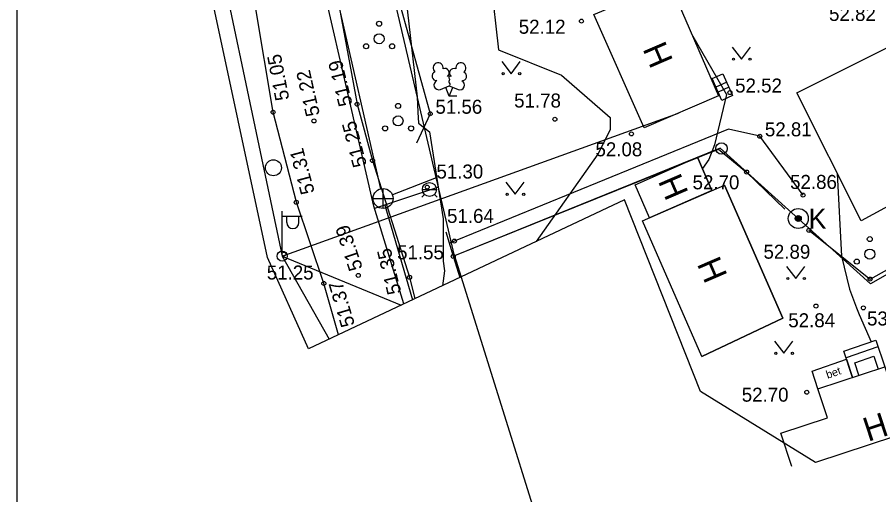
# Model space of a CAD drawing. Extents: x 643333 to 643432, y 6457657 to 6457798.
# Drawn here: x 643333.48 to 643376.6, y 6457722.52 to 6457746.4 of the extents above; entities that cross this region are included whole.
import ezdxf

# ---------------------------------------------------------------- set-up
doc = ezdxf.new("R2010")
doc.units = 0
for name, color, linetype in [('AED', 7, 'Continuous'), ('ELRAJATISMP', 7, 'Continuous'), ('HALJASTUS', 7, 'Continuous'), ('HOONE', 7, 'Continuous'), ('HOONEDET', 7, 'Continuous'), ('HORISONTAAL', 7, 'Continuous'), ('KKAEV', 7, 'Continuous'), ('KORGUS', 7, 'Continuous'), ('KTRASS', 7, 'Continuous'), ('MOOTPIIR', 7, 'Continuous'), ('MPOHULIIN', 7, 'Continuous'), ('PIIR', 7, 'Continuous'), ('PIIRIMLEITUD', 7, 'Continuous'), ('POST', 7, 'Continuous'), ('PUU', 7, 'Continuous'), ('TEE', 7, 'Continuous'), ('VKAEV', 7, 'Continuous'), ('VORMISTUS', 7, 'Continuous'), ('VTRASS', 7, 'Continuous')]:
    doc.layers.add(name, color=color, linetype=linetype)

msp = doc.modelspace()

# ---------------------------------------------------------------- linework, layer by layer
at = {"layer": 'AED'}
msp.add_line((643355.3, 6457734.44), (643355.63, 6457733.38), dxfattribs=at)
for points in [[(643368.92, 6457774.45), (643366.58, 6457772.21), (643357.99, 6457763.59), (643351.93, 6457756.56), (643351.07, 6457753.82), (643351.56, 6457750.92), (643354.15, 6457741.57), (643353.46, 6457740.1)], [(643373.1, 6457735.74), (643376.17, 6457733.3), (643392.27, 6457742.26), (643395.1, 6457744.62), (643397.41, 6457747.1), (643399.13, 6457749.38)], [(643354.93, 6457735.66), (643355.3, 6457734.44), (643368.57, 6457739.8), (643369.98, 6457738.65), (643371.89, 6457736.8)]]:
    msp.add_lwpolyline(points, dxfattribs=at)
at = {"layer": 'ELRAJATISMP'}
for p, q in [((643368.987, 6457743.145), (643368.442, 6457742.903)), ((643369.098, 6457742.897), (643368.553, 6457742.655))]:
    msp.add_line(p, q, dxfattribs=at)
msp.add_lwpolyline([(643368.8, 6457743.567), (643369.286, 6457742.476), (643368.74, 6457742.233), (643368.254, 6457743.324)], close=True, dxfattribs=at)
at = {"layer": 'HALJASTUS'}
for p, q in [((643369.267, 6457744.907), (643369.73, 6457744.3)), ((643369.73, 6457744.3), (643370.176, 6457744.907)), ((643357.737, 6457744.177), (643358.2, 6457743.57)), ((643358.2, 6457743.57), (643358.646, 6457744.177)), ((643357.937, 6457738.147), (643358.4, 6457737.54)), ((643358.4, 6457737.54), (643358.846, 6457738.147)), ((643371.987, 6457733.937), (643372.45, 6457733.33)), ((643372.45, 6457733.33), (643372.896, 6457733.937)), ((643371.387, 6457730.197), (643371.85, 6457729.59)), ((643371.85, 6457729.59), (643372.296, 6457730.197))]:
    msp.add_line(p, q, dxfattribs=at)
msp.add_lwpolyline([(643372.81, 6457737.5), (643370.64, 6457740.44), (643369.08, 6457740.8), (643355.12, 6457735.1)], dxfattribs=at)
for centre, radius in [((643369.329, 6457744.3), 0.055), ((643370.158, 6457744.3), 0.055), ((643357.799, 6457743.57), 0.055), ((643358.628, 6457743.57), 0.055), ((643346.3, 6457738.87), 0.4), ((643357.999, 6457737.54), 0.055), ((643358.828, 6457737.54), 0.055), ((643372.049, 6457733.33), 0.055), ((643372.878, 6457733.33), 0.055), ((643371.449, 6457729.59), 0.055), ((643372.278, 6457729.59), 0.055)]:
    msp.add_circle(centre, radius, dxfattribs=at)
at = {"layer": 'HOONE'}
for p, q in [((643364.4, 6457738.02), (643367.52, 6457739.39)), ((643368.25, 6457737.73), (643367.52, 6457739.39)), ((643365.13, 6457736.36), (643364.4, 6457738.02))]:
    msp.add_line(p, q, dxfattribs=at)
for points in [[(643372.5, 6457742.61), (643384.49, 6457748.63), (643387.51, 6457742.62), (643375.71, 6457736.22)], [(643362.33, 6457746.54), (643366.13, 6457748.14), (643368.57, 6457742.47), (643364.85, 6457740.86)], [(643364.4, 6457738.02), (643367.52, 6457739.39), (643368.25, 6457737.73), (643365.13, 6457736.36)], [(643364.78, 6457736.21), (643368.87, 6457738), (643371.79, 6457731.34), (643367.75, 6457729.43)]]:
    msp.add_lwpolyline(points, close=True, dxfattribs=at)
for points in [[(643367.75, 6457729.43), (643371.79, 6457731.34), (643368.87, 6457738)], [(643375.28, 6457728.38), (643374.85, 6457729.69), (643376.45, 6457730.24), (643376.91, 6457728.91)], [(643372.24, 6457723.93), (643371.69, 6457725.6), (643374.03, 6457726.37), (643373.55, 6457727.82), (643376.91, 6457728.91), (643377.38, 6457727.48), (643382.14, 6457729.06), (643383.05, 6457726.33)]]:
    msp.add_lwpolyline(points, dxfattribs=at)
at = {"layer": 'HOONEDET'}
msp.add_line((643376.55, 6457729.92), (643374.96, 6457729.37), dxfattribs=at)
for points in [[(643373.55, 6457727.82), (643373.26, 6457728.7), (643374.98, 6457729.29)], [(643373.55, 6457727.82), (643373.26, 6457728.7), (643374.98, 6457729.29), (643375.28, 6457728.38)], [(643375.6, 6457728.49), (643375.4, 6457729.12), (643376.36, 6457729.45), (643376.57, 6457728.8)]]:
    msp.add_lwpolyline(points, dxfattribs=at)
at = {"layer": 'HORISONTAAL'}
for points in [[(643356.17, 6457756.19), (643355.35, 6457753.98), (643354.8, 6457753.02), (643352.86, 6457747.99), (643353.5, 6457742.42), (643353.53, 6457741.65), (643353.57, 6457741.09), (643354.11, 6457740.67), (643354.79, 6457736.32), (643354.79, 6457734.19), (643354.86, 6457733.71), (643354.76, 6457732.97)], [(643362.72, 6457753.83), (643358.46, 6457751.17), (643357.18, 6457748.19), (643357.57, 6457744.77), (643360.72, 6457743.5), (643363.15, 6457741.38), (643363.16, 6457740.76), (643362.53, 6457739.54), (643359.45, 6457735.18)], [(643367.29, 6457745.45), (643368.97, 6457742.54), (643368.38, 6457740.02), (643368.09, 6457739.28), (643367.77, 6457738.83)], [(643374.52, 6457738.58), (643374.73, 6457734.45), (643375.14, 6457732.79), (643375.49, 6457731.87), (643375.61, 6457731.53), (643376.22, 6457730.16)]]:
    msp.add_lwpolyline(points, dxfattribs=at)
at = {"layer": 'KKAEV'}
for p, q in [((643351.79, 6457736.83), (643351.79, 6457737.83)), ((643351.29, 6457737.33), (643352.29, 6457737.33))]:
    msp.add_line(p, q, dxfattribs=at)
msp.add_circle((643351.79, 6457737.33), 0.5, dxfattribs=at)
at = {"layer": 'KORGUS'}
for centre in [(643361.72, 6457746.201), (643369.152, 6457742.625), (643350.49, 6457742.046), (643346.286, 6457741.647), (643354.149, 6457741.566), (643360.389, 6457741.295), (643348.331, 6457741.207), (643364.219, 6457740.561), (643370.644, 6457740.443), (643351.261, 6457739.23), (643369.985, 6457738.654), (643353.999, 6457737.899), (643372.808, 6457737.499), (643347.447, 6457737.143), (643373.105, 6457735.737), (643355.358, 6457735.199), (643346.826, 6457734.548), (643355.302, 6457734.436), (643350.548, 6457733.484), (643348.825, 6457733.082), (643353.118, 6457733.389), (643376.167, 6457733.302), (643373.454, 6457731.951), (643375.829, 6457731.862), (643372.998, 6457727.642)]:
    msp.add_circle(centre, 0.1, dxfattribs=at)
at = {"layer": 'KTRASS'}
for p, q in [((643351.67, 6457737.82), (643346.88, 6457758.95)), ((643354.45, 6457738.36), (643352.26, 6457737.51)), ((643351.88, 6457737), (643353.26, 6457732.26))]:
    msp.add_line(p, q, dxfattribs=at)
at = {"layer": 'MOOTPIIR'}
msp.add_lwpolyline([(643365.09, 6457782.21), (643372.22, 6457776.16), (643370.83, 6457774.06), (643377.73, 6457767.86), (643379.82, 6457769.25), (643389.82, 6457760.8), (643388.03, 6457757.34), (643399.82, 6457746.09), (643392.61, 6457740.19), (643381.99, 6457732.43), (643384.08, 6457727.63), (643373.44, 6457724.13), (643367.67, 6457727.68), (643363.88, 6457737.27), (643348.05, 6457729.81), (643346.01, 6457734.38), (643341.55, 6457755.18), (643346.97, 6457763.89)], close=True, dxfattribs=at)
at = {"layer": 'MPOHULIIN'}
for q in [(643366.57, 6457741.6), (643352.7, 6457732)]:
    msp.add_line((643346.74, 6457734.45), q, dxfattribs=at)
msp.add_lwpolyline([(643370.86, 6457785.09), (643342.38, 6457755.1), (643346.74, 6457734.45), (643349.1, 6457730.3)], dxfattribs=at)
at = {"layer": 'PIIR'}
for points in [[(643351.52, 6457750.88), (643353.88, 6457759.01), (643369.12, 6457774.38), (643375.04, 6457769.53), (643398.04, 6457747.23), (643396.03, 6457745.03), (643392.38, 6457742.28), (643376.18, 6457733.07), (643368.66, 6457739.84), (643355.36, 6457734.47)], [(643361.92, 6457713.5), (643372.37, 6457689.62), (643376.9, 6457691.94), (643408.45, 6457708.84), (643392.38, 6457742.28), (643376.18, 6457733.07), (643368.66, 6457739.84), (643355.36, 6457734.47)]]:
    msp.add_lwpolyline(points, close=True, dxfattribs=at)
at = {"layer": 'PIIRIMLEITUD'}
msp.add_circle((643368.73, 6457739.83), 0.285, dxfattribs=at)
at = {"layer": 'POST'}
for p, q in [((643346.74, 6457734.7), (643346.74, 6457736.7)), ((643346.74, 6457736.45), (643347.74, 6457736.45)), ((643346.967, 6457736.129), (643346.967, 6457736.45)), ((643347.579, 6457736.129), (643347.579, 6457736.45)), ((643346.74, 6457734.45), (643346.74, 6457734.45))]:
    msp.add_line(p, q, dxfattribs=at)
msp.add_circle((643346.74, 6457734.45), 0.25, dxfattribs=at)
msp.add_arc((643347.273, 6457736.129), 0.306, 180, 0, dxfattribs=at)
at = {"layer": 'PUU'}
for p, q in [((643354.66, 6457742.785), (643355.105, 6457742.96)), ((643355.1, 6457742.45), (643354.925, 6457742.89)), ((643355.1, 6457742.45), (643355.28, 6457742.89)), ((643355.105, 6457742.96), (643355.545, 6457742.78)), ((643355.48, 6457742.45), (643355.1, 6457742.45))]:
    msp.add_line(p, q, dxfattribs=at)
msp.add_lwpolyline([(643355.105, 6457743.455), (643355.085, 6457743.38), (643355.085, 6457743.36), (643355.095, 6457743.33), (643355.115, 6457743.295), (643355.12, 6457743.275), (643355.105, 6457743.24), (643355.08, 6457743.19), (643355.075, 6457743.165), (643355.08, 6457743.15), (643355.09, 6457743.12), (643355.125, 6457743.06), (643355.13, 6457743.04), (643355.125, 6457743.02), (643355.11, 6457742.985), (643355.105, 6457742.96)], dxfattribs=at)
for centre, radius in [((643351.59, 6457746.07), 0.125), ((643351.59, 6457745.32), 0.25), ((643350.94, 6457744.945), 0.125), ((643352.24, 6457744.945), 0.125), ((643352.54, 6457741.96), 0.125), ((643352.54, 6457741.21), 0.25), ((643351.89, 6457740.835), 0.125), ((643353.19, 6457740.835), 0.125), ((643376.15, 6457735.3), 0.125), ((643376.15, 6457734.55), 0.25), ((643375.5, 6457734.175), 0.125)]:
    msp.add_circle(centre, radius, dxfattribs=at)
for centre, radius, start, end in [((643354.543, 6457743.864), 0.256, 111.5027, 232.5173), ((643354.543, 6457743.864), 0.256, 350.4856, 111.5002), ((643355.679, 6457743.855), 0.256, 67.6168, 188.6314), ((643355.679, 6457743.855), 0.256, 306.5997, 67.6143), ((643354.469, 6457743.453), 0.224, 111.4304, 274.4987), ((643354.878, 6457743.614), 0.224, 308.5041, 111.5725), ((643355.341, 6457743.609), 0.225, 67.7016, 230.5126), ((643355.746, 6457743.443), 0.224, 264.6183, 67.6866), ((643354.574, 6457743.008), 0.237, 111.5014, 291.5004), ((643355.104, 6457743.217), 0.237, 66.7655, 111.5015), ((643355.635, 6457743), 0.237, 247.6166, 67.6155)]:
    msp.add_arc(centre, radius, start, end, dxfattribs=at)
at = {"layer": 'TEE'}
for points in [[(643349.56, 6457730.52), (643348.82, 6457733.08), (643347.45, 6457737.14), (643346.29, 6457741.65), (643345.41, 6457746.92), (643345.38, 6457752.82), (643345.96, 6457756.47), (643347.6, 6457761.61), (643350.81, 6457766.92), (643354.94, 6457771.3), (643359.84, 6457775.92), (643366.22, 6457781.25)], [(643369.26, 6457778.67), (643362.54, 6457772.47), (643357.77, 6457768.44), (643354.07, 6457763.93), (643352.11, 6457761.27), (643350.32, 6457756.45), (643350.13, 6457755.87), (643349.39, 6457750.11), (643349.42, 6457747.83), (643350.49, 6457742.05), (643351.26, 6457739.23), (643353.12, 6457733.39), (643353.38, 6457732.32)]]:
    msp.add_lwpolyline(points, dxfattribs=at)
at = {"layer": 'VKAEV'}
for p, q in [((643353.863, 6457737.533), (643353.723, 6457737.393)), ((643353.76, 6457737.78), (643354.46, 6457737.78)), ((643354.357, 6457737.533), (643354.497, 6457737.393))]:
    msp.add_line(p, q, dxfattribs=at)
for centre, radius in [((643354.11, 6457737.78), 0.35), ((643372.57, 6457736.33), 0.5), ((643372.57, 6457736.33), 0.15), ((643372.57, 6457736.33), 0.125), ((643372.57, 6457736.33), 0.1), ((643372.57, 6457736.33), 0.075), ((643372.57, 6457736.33), 0.05), ((643372.57, 6457736.33), 0.025)]:
    msp.add_circle(centre, radius, dxfattribs=at)
at = {"layer": 'VORMISTUS'}
msp.add_lwpolyline([(643333.48, 6457656.98), (643333.48, 6457798.43), (643432.23, 6457798.43), (643432.23, 6457656.98)], close=True, dxfattribs=at)
at = {"layer": 'VTRASS'}
msp.add_line((643354.52, 6457737.88), (643351.36, 6457736.83), dxfattribs=at)
msp.add_lwpolyline([(643352.83, 6457732.06), (643351.32, 6457736.95), (643346.32, 6457758.7), (643346.56, 6457761.74), (643347.45, 6457762.75), (643352.93, 6457768.55), (643353.33, 6457768.96), (643366.95, 6457780.63)], dxfattribs=at)

# ---------------------------------------------------------------- texts
at = {"layer": 'HOONE'}
for rotation, p in [(293.3265, (643364.764, 6457744.816)), (293.3265, (643365.534, 6457738.206)), (293.3265, (643367.484, 6457734.066)), (18.3197, (643376.064, 6457725.156))]:
    msp.add_text('H', height=1.2, rotation=rotation, dxfattribs=at).set_placement(p)
at = {"layer": 'HOONEDET'}
msp.add_text('bet', height=0.4, rotation=18.9332, dxfattribs=at).set_placement((643374.04, 6457728.31))
at = {"layer": 'KORGUS'}
for s, p in [(' 52.82', (643373.85, 6457746.21)), (' 52.12', (643358.32, 6457745.57)), (' 52.52', (643369.15, 6457742.63)), (' 51.56', (643354.15, 6457741.57)), (' 51.78', (643358.09, 6457741.88)), (' 52.81', (643370.64, 6457740.44)), (' 52.08', (643362.16, 6457739.44)), (' 51.30', (643354.2, 6457738.33)), (' 52.70', (643367.02, 6457737.79)), (' 52.86', (643371.9, 6457737.81)), (' 51.64', (643354.73, 6457736.11)), (' 51.55', (643352.23, 6457734.29)), (' 52.89', (643370.57, 6457734.32)), (' 51.25', (643345.71, 6457733.28)), (' 52.84', (643371.81, 6457730.89)), (' 53.03', (643375.75, 6457730.98)), (' 52.70', (643369.48, 6457727.17))]:
    msp.add_text(s, height=0.7, dxfattribs=at).set_placement(p)
for s, rotation, p in [(' 51.05', 100.7263, (643347.15, 6457742.04)), (' 51.19', 103.7231, (643350.33, 6457741.78)), (' 51.22', 102.7321, (643348.69, 6457741.27)), (' 51.25', 104.5587, (643351.05, 6457738.74)), (' 51.31', 104.8084, (643348.44, 6457737.39)), (' 51.39', 108.0929, (643350.86, 6457733.6)), (' 51.35', 103.6912, (643352.77, 6457732.37)), (' 51.37', 106.4235, (643350.46, 6457730.77))]:
    msp.add_text(s, height=0.7, rotation=rotation, dxfattribs=at).set_placement(p)
at = {"layer": 'VKAEV'}
msp.add_text('K', height=1, dxfattribs=at).set_placement((643373.086, 6457735.824))

doc.saveas('drawing.dxf')
